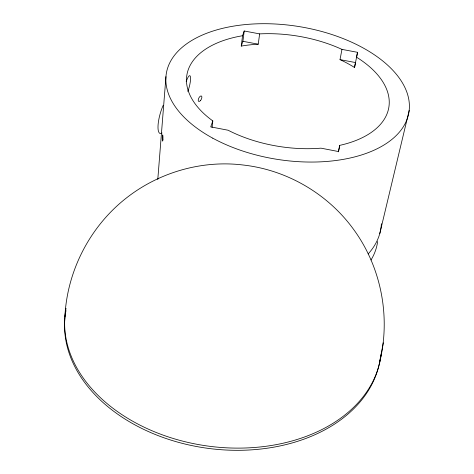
<?xml version="1.0" encoding="UTF-8"?>
<svg xmlns="http://www.w3.org/2000/svg" width="474" height="474" viewBox="0 0 474 474"><rect width="100%" height="100%" fill="white"/><g stroke="black" fill="none" stroke-linecap="round" stroke-linejoin="round"><path stroke-width="0.71" d="M380.444 358.848C390.363 314.493 380.533 266.234 353.663 229.493C328.055 194.044 287.339 170.142 243.885 165.1C202.594 159.797 159.661 172.074 126.89 197.593C90.374 225.867 67.225 270.346 64.908 316.472M157.789 179.504L165.953 76.628M212.068 127.453L212.808 120.906A102.26 55.956 9 0 1 242.552 35.734L244.211 30.988L259.639 33.891A102.26 55.956 9 0 1 341.955 49.385L357.52 52.318L356.584 57.224A102.26 55.956 9 0 1 339.716 145.37L338.531 151.556L320.963 148.161A102.26 55.956 9 0 1 228.113 130.237L210.723 126.878L212.808 120.906M259.639 33.891L258.235 44.195A101.56 56.293 9 0 0 241.254 46.091L242.552 35.734M241.254 46.091L242.913 41.303L244.211 30.988M379.36 363.919L383.294 342.791M357.52 52.318L354.54 67.492A101.56 56.293 9 0 0 340.018 59.629L341.955 49.385M354.54 67.492L355.482 62.55L340.018 59.629M338.424 151.846L339.716 145.37M379.775 233.575L409.181 110.448M242.913 41.303L258.235 44.195M381.386 223.722A113.422 71.106 9 0 1 368.144 253.951M377.642 241.509A112.273 71.467 9 0 1 371.018 259.977M162.067 132.987A19.57 5.487 -73.6 0 1 158.02 126.066A19.57 5.487 -73.6 0 1 163.163 105.382M186.187 81.688A10.072 2.18 -76.3 0 1 190.471 76.966A10.072 2.18 -76.3 0 1 187.793 91.387M381.179 353.835A159.27 113.09 7.8 0 1 206.083 445.809A159.27 113.09 7.8 0 1 66.034 308.307M380.604 356.01A158.997 113.132 7.7 0 1 205.781 448.043A158.997 113.132 7.7 0 1 65.993 310.559M212.767 138.177A122.837 67.284 9 0 0 408.262 115.425A122.837 67.284 9 0 0 241.876 24.95A122.837 67.284 9 0 0 212.767 138.177M200.413 100.642A3.01 1.392 -63.7 0 0 201.409 96.032A3.01 1.392 -63.7 0 0 198.31 99.469A3.01 1.392 -63.7 0 0 200.413 100.642M162.902 139.729A3.117 0.332 -89.9 0 0 162.659 134.871A3.117 0.332 -89.9 0 0 162.327 139.332A3.117 0.332 -89.9 0 0 162.902 139.729"/></g></svg>
